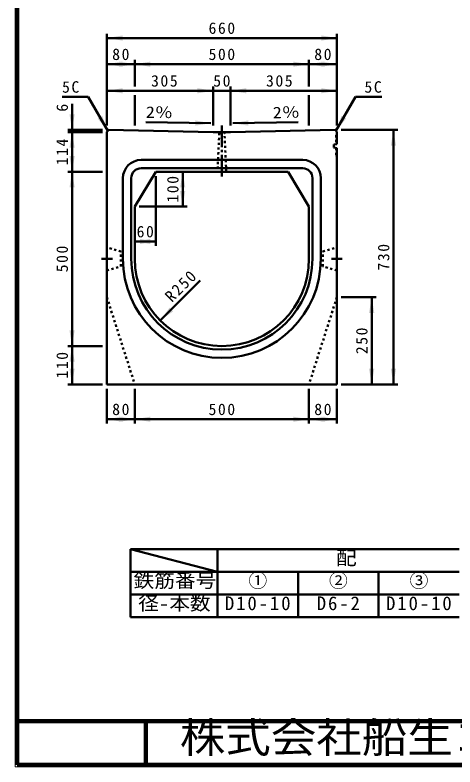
# Model space of a CAD drawing. Units: millimetres, scale not verified. Extents: x 100 to 4105, y 100 to 2870.
# Drawn here: x 100 to 1110, y 100 to 1826 of the extents above; entities that cross this region are included whole.
import ezdxf
from ezdxf.enums import TextEntityAlignment as Align

# ---------------------------------------------------------------- set-up
doc = ezdxf.new("R2010")
doc.units = ezdxf.units.MM
doc.header["$LTSCALE"] = 5
doc.linetypes.add('USER1', pattern=[2.2, 1, -1.2])
doc.linetypes.add('USER2', pattern=[13.4, 10, -1.2, 1, -1.2])
doc.layers.add('V-nasSTD', color=7, linetype='Continuous', lineweight=50)
doc.styles.add('ＭＳ ゴシック', font='')
doc.styles.get('ＭＳ ゴシック').set_extended_font_data('MS Gothic')

msp = doc.modelspace()

# ---------------------------------------------------------------- hatches: boundary and pattern name
at = {"layer": 'V-nasSTD'}
for points in [[(346.975, 1779.142), (310.975, 1773.142), (346.975, 1767.142)], [(802.975, 1767.142), (838.975, 1773.142), (802.975, 1779.142)], [(346.975, 1719.142), (310.975, 1713.142), (346.975, 1707.142)], [(338.975, 1707.142), (374.975, 1713.142), (338.975, 1719.142)], [(410.975, 1719.142), (374.975, 1713.142), (410.975, 1707.142)], [(738.975, 1707.142), (774.975, 1713.142), (738.975, 1719.142)], [(810.975, 1707.142), (774.975, 1713.142), (810.975, 1719.142)], [(802.975, 1719.142), (838.975, 1713.142), (802.975, 1707.142)], [(346.975, 1646.142), (310.975, 1652.142), (346.975, 1658.142)], [(518.975, 1658.142), (554.975, 1652.142), (518.975, 1646.142)], [(630.975, 1658.142), (594.975, 1652.142), (630.975, 1646.142)], [(802.975, 1646.142), (838.975, 1652.142), (802.975, 1658.142)], [(224.975, 1598.142), (230.975, 1562.142), (236.975, 1598.142)], [(300.192, 1594.319), (312.995, 1560.142), (289.799, 1588.319)], [(849.779, 1594.319), (836.975, 1560.142), (860.171, 1588.319)], [(513.967, 1578.176), (513.847, 1572.177), (549.96, 1577.456), (514.087, 1584.174)], [(635.983, 1578.176), (636.103, 1572.177), (599.99, 1577.456), (635.863, 1584.174)], [(236.975, 1521.342), (230.975, 1557.342), (224.975, 1521.342)], [(974.975, 1526.142), (968.975, 1562.142), (962.975, 1526.142)], [(224.975, 1502.142), (230.975, 1466.142), (236.975, 1502.142)], [(236.975, 1430.142), (230.975, 1466.142), (224.975, 1430.142)], [(490.975, 1430.142), (484.975, 1466.142), (478.975, 1430.142)], [(478.975, 1422.142), (484.975, 1386.142), (490.975, 1422.142)], [(410.975, 1312.142), (374.975, 1306.142), (410.975, 1300.142)], [(386.975, 1300.142), (422.975, 1306.142), (386.975, 1312.142)], [(924.975, 1142.142), (918.975, 1178.142), (912.975, 1142.142)], [(454.767, 1154.42), (433.553, 1124.721), (463.252, 1145.934)], [(224.975, 1102.142), (230.975, 1066.142), (236.975, 1102.142)], [(236.975, 1030.142), (230.975, 1066.142), (224.975, 1030.142)], [(224.975, 1014.142), (230.975, 978.142), (236.975, 1014.142)], [(912.975, 1014.142), (918.975, 978.142), (924.975, 1014.142)], [(962.975, 1014.142), (968.975, 978.142), (974.975, 1014.142)], [(346.975, 904.142), (310.975, 898.142), (346.975, 892.142)], [(338.975, 892.142), (374.975, 898.142), (338.975, 904.142)], [(410.975, 904.142), (374.975, 898.142), (410.975, 892.142)], [(738.975, 892.142), (774.975, 898.142), (738.975, 904.142)], [(810.975, 892.142), (774.975, 898.142), (810.975, 904.142)], [(802.975, 904.142), (838.975, 898.142), (802.975, 892.142)]]:
    msp.add_hatch(color=256, dxfattribs=at).paths.add_polyline_path(points)

# ---------------------------------------------------------------- linework, layer by layer
at = {"layer": 'V-nasSTD', "lineweight": 100}
for p, q in [((105, 2865), (105, 105)), ((105, 205), (4100, 205)), ((400, 205), (400, 105)), ((105, 105), (4100, 105))]:
    msp.add_line(p, q, dxfattribs=at)
at = {"layer": 'V-nasSTD'}
for p, q in [((310.975, 1572.142), (310.975, 1783.142)), ((838.975, 1572.142), (838.975, 1783.142)), ((310.975, 1773.142), (838.975, 1773.142)), ((310.975, 1713.142), (374.975, 1713.142)), ((374.975, 1662.142), (374.975, 1723.142)), ((374.975, 1713.142), (774.975, 1713.142)), ((774.975, 1662.142), (774.975, 1723.142)), ((774.975, 1713.142), (838.975, 1713.142)), ((554.975, 1572.142), (554.975, 1662.142)), ((594.975, 1572.142), (594.975, 1662.142)), ((554.975, 1652.142), (310.975, 1652.142)), ((374.975, 1642.142), (374.975, 1572.142)), ((554.975, 1652.142), (594.975, 1652.142)), ((594.975, 1652.142), (838.975, 1652.142)), ((774.975, 1642.142), (774.975, 1572.142)), ((267.995, 1638.085), (207.995, 1638.085)), ((267.995, 1638.085), (312.995, 1560.142)), ((881.975, 1638.085), (836.975, 1560.142)), ((881.975, 1638.085), (941.975, 1638.085)), ((230.975, 1622.142), (230.975, 1562.142)), ((549.96, 1577.456), (399.99, 1580.455)), ((599.99, 1577.456), (749.96, 1580.455)), ((300.975, 1562.142), (220.975, 1562.142)), ((300.975, 1557.342), (220.975, 1557.342)), ((230.975, 1557.342), (230.975, 1562.142)), ((230.975, 1466.142), (230.975, 1557.342)), ((315.016, 1562.142), (310.975, 1558.142)), ((310.975, 978.142), (310.975, 1558.142)), ((554.975, 1557.342), (314.975, 1562.142)), ((554.975, 1557.342), (594.975, 1557.342)), ((594.975, 1557.342), (834.975, 1562.142)), ((834.975, 1562.142), (838.975, 1558.142)), ((838.975, 1529.742), (838.975, 1558.142)), ((848.975, 1562.142), (978.975, 1562.142)), ((968.975, 978.142), (968.975, 1562.142)), ((831.775, 1528.542), (838.975, 1529.742)), ((831.775, 1522.142), (831.775, 1528.542)), ((838.975, 1520.142), (831.775, 1522.142)), ((838.975, 978.142), (838.975, 1520.142)), ((760.575, 1493.342), (389.375, 1493.342)), ((760.575, 1474.142), (389.375, 1474.142)), ((300.975, 1466.142), (220.975, 1466.142)), ((230.975, 1066.142), (230.975, 1466.142)), ((347.775, 1451.742), (347.775, 1266.142)), ((366.975, 1451.742), (366.975, 1266.142)), ((422.975, 1466.142), (374.975, 1386.142)), ((422.975, 1466.142), (726.975, 1466.142)), ((422.975, 1456.142), (422.975, 1296.142)), ((484.975, 1386.142), (484.975, 1466.142)), ((726.975, 1466.142), (774.975, 1386.142)), ((782.975, 1266.142), (782.975, 1451.742)), ((802.175, 1266.142), (802.175, 1451.742)), ((374.975, 1386.142), (374.975, 1266.142)), ((384.975, 1386.142), (494.975, 1386.142)), ((774.975, 1266.142), (774.975, 1386.142)), ((374.975, 1306.142), (422.975, 1306.142)), ((310.975, 1292.942), (310.975, 1239.342)), ((838.975, 1292.942), (838.975, 1239.342)), ((433.553, 1124.721), (525.477, 1216.645)), ((848.975, 1178.142), (928.975, 1178.142)), ((918.975, 978.142), (918.975, 1178.142)), ((300.975, 1066.142), (220.975, 1066.142)), ((230.975, 978.142), (230.975, 1066.142)), ((300.975, 978.142), (220.975, 978.142)), ((310.975, 978.142), (838.975, 978.142)), ((310.975, 968.142), (310.975, 888.142)), ((374.975, 968.142), (374.975, 888.142)), ((774.975, 968.142), (774.975, 888.142)), ((838.975, 968.142), (838.975, 888.142)), ((848.975, 978.142), (978.975, 978.142)), ((310.975, 898.142), (374.975, 898.142)), ((374.975, 898.142), (774.975, 898.142)), ((838.975, 898.142), (774.975, 898.142)), ((365, 600), (365, 548)), ((565, 600), (365, 600)), ((365, 600), (565, 548)), ((565, 548), (565, 600)), ((750, 600), (565, 600)), ((935, 600), (750, 600)), ((1120, 600), (935, 600)), ((365, 548), (530, 548)), ((365, 548), (365, 496)), ((565, 548), (365, 548)), ((565, 548), (750, 548)), ((565, 496), (565, 548)), ((565, 548), (565, 496)), ((750, 548), (935, 548)), ((750, 496), (750, 548)), ((750, 548), (750, 496)), ((935, 548), (1120, 548)), ((935, 496), (935, 548)), ((935, 548), (935, 496)), ((365, 496), (365, 444)), ((565, 496), (365, 496)), ((565, 496), (750, 496)), ((565, 444), (565, 496)), ((565, 496), (565, 444)), ((750, 496), (935, 496)), ((750, 444), (750, 496)), ((750, 496), (750, 444)), ((935, 496), (1120, 496)), ((935, 444), (935, 496)), ((935, 496), (935, 444)), ((365, 444), (565, 444)), ((565, 444), (750, 444)), ((750, 444), (935, 444)), ((935, 444), (1120, 444))]:
    msp.add_line(p, q, dxfattribs=at)
at = {"layer": 'V-nasSTD', "linetype": 'USER2'}
for p, q in [((574.975, 1572.342), (574.975, 1451.142)), ((323.475, 1266.142), (298.475, 1266.142)), ((826.475, 1266.142), (851.475, 1266.142))]:
    msp.add_line(p, q, dxfattribs=at)
at = {"layer": 'V-nasSTD', "linetype": 'USER1'}
for p, q in [((568.975, 1554.942), (564.975, 1466.142)), ((568.975, 1554.942), (566.575, 1557.342)), ((568.975, 1554.942), (580.975, 1554.942)), ((580.975, 1554.942), (583.375, 1557.342)), ((584.975, 1466.142), (580.975, 1554.942)), ((837.135, 1550.142), (838.975, 1551.982)), ((837.135, 1550.142), (837.135, 1529.436)), ((837.135, 1520.653), (837.135, 1502.142)), ((837.135, 1502.142), (838.975, 1500.302)), ((342.975, 1283.342), (310.975, 1292.942)), ((342.975, 1248.942), (342.975, 1283.342)), ((806.975, 1283.342), (838.975, 1292.942)), ((806.975, 1248.942), (806.975, 1283.342)), ((310.975, 1239.342), (342.975, 1248.942)), ((838.975, 1239.342), (806.975, 1248.942)), ((310.975, 1178.142), (374.975, 978.142)), ((838.975, 1178.142), (774.975, 978.142))]:
    msp.add_line(p, q, dxfattribs=at)
at = {"layer": 'V-nasSTD', "lineweight": 13}
msp.add_lwpolyline([(100, 100), (100, 2870), (4105, 2870), (4105, 100)], close=True, dxfattribs=at)
at = {"layer": 'V-nasSTD'}
for centre, radius, start, end in [((389.375, 1451.742), 41.6, 90, 180), ((760.575, 1451.742), 41.6, 0, 90), ((389.375, 1451.742), 22.4, 90, 180), ((760.575, 1451.742), 22.4, 0, 90), ((574.975, 1266.142), 227.2, 180, 270), ((574.975, 1266.142), 208, 180, 270), ((574.975, 1266.142), 200, 180, 270), ((574.975, 1266.142), 200, 270, 0), ((574.975, 1266.142), 227.2, 270, 0), ((574.975, 1266.142), 208, 270, 0)]:
    msp.add_arc(centre, radius, start, end, dxfattribs=at)

# ---------------------------------------------------------------- texts
at = {"layer": 'V-nasSTD', "style": 'ＭＳ ゴシック'}
msp.add_text('6', height=26.39, rotation=90, dxfattribs=at).set_placement((194.975, 1604.142), align=Align.TOP_LEFT)
at = {"layer": 'V-nasSTD', "style": 'ＭＳ ゴシック', "width": 1.15}
for rotation, p in [(358.854, (400.71, 1616.448)), (1.146, (691.651, 1615.296))]:
    msp.add_text('2％', height=26.39, rotation=rotation, dxfattribs=at).set_placement(p, align=Align.TOP_LEFT)
at = {"layer": 'V-nasSTD', "style": 'ＭＳ ゴシック', "width": 1.1}
for s, height, p in [('配\u3000\u3000\u3000\u3000\u3000\u3000\u3000\u3000\u3000\u3000筋', 31.67, (837.04, 595.6)), ('鉄筋番号', 31.67, (372.12, 543.6)), ('径-本数', 31.67, (382.92, 491.6)), ('株式会社船生コンクリート工業', 69.65, (478.279, 202.55))]:
    msp.add_text(s, height=height, dxfattribs=at).set_placement(p, align=Align.TOP_LEFT)
at = {"layer": 'V-nasSTD', "style": 'ＭＳ ゴシック'}
for s, p in [('①', (635.9, 543.6)), ('②', (820.9, 543.6)), ('③', (1005.9, 543.6))]:
    msp.add_text(s, height=31.67, dxfattribs=at).set_placement(p, align=Align.TOP_LEFT)
at = {"layer": 'V-nasSTD', "attachment_point": 1, "style": 'ＭＳ ゴシック'}
for s, insert, char_height in [('\\T1.2;660', (544.375, 1809.142), 26.39), ('\\T1.2;80', (323.175, 1749.142), 26.39), ('\\T1.2;500', (544.375, 1749.142), 26.39), ('\\T1.2;80', (787.175, 1749.142), 26.39), ('\\T1.2;5C', (207.995, 1674.085), 26.39), ('\\T1.2;305', (412.375, 1688.142), 26.39), ('\\T1.2;50', (555.175, 1688.142), 26.39), ('\\T1.2;305', (676.375, 1688.142), 26.39), ('\\T1.2;5C', (902.375, 1674.085), 26.39), ('\\T1.2;60', (379.175, 1342.142), 26.39), ('\\T1.2;80', (323.175, 934.142), 26.39), ('\\T1.2;500', (544.375, 934.142), 26.39), ('\\T1.2;80', (787.175, 934.142), 26.39), ('\\T1.2;D10-10', (581.9, 491.6), 31.67), ('\\T1.2;D6-2', (792.82, 491.6), 31.67), ('\\T1.2;D10-10', (951.9, 491.6), 31.67)]:
    msp.add_mtext(s, dxfattribs=dict(at, insert=insert, char_height=char_height))
at = {"layer": 'V-nasSTD', "char_height": 26.39, "attachment_point": 1, "style": 'ＭＳ ゴシック'}
for s, insert, rotation in [('\\T1.2;114', (194.975, 1481.142), 90), ('\\T1.2;100', (448.975, 1395.542), 90), ('\\T1.2;500', (194.975, 1235.542), 90), ('\\T1.2;730', (932.975, 1239.542), 90), ('\\T1.2;R250', (441.473, 1183.552), 45), ('\\T1.2;250', (882.975, 1047.542), 90), ('\\T1.2;110', (194.975, 991.542), 90)]:
    msp.add_mtext(s, dxfattribs=dict(at, insert=insert, rotation=rotation))

doc.saveas('drawing.dxf')
